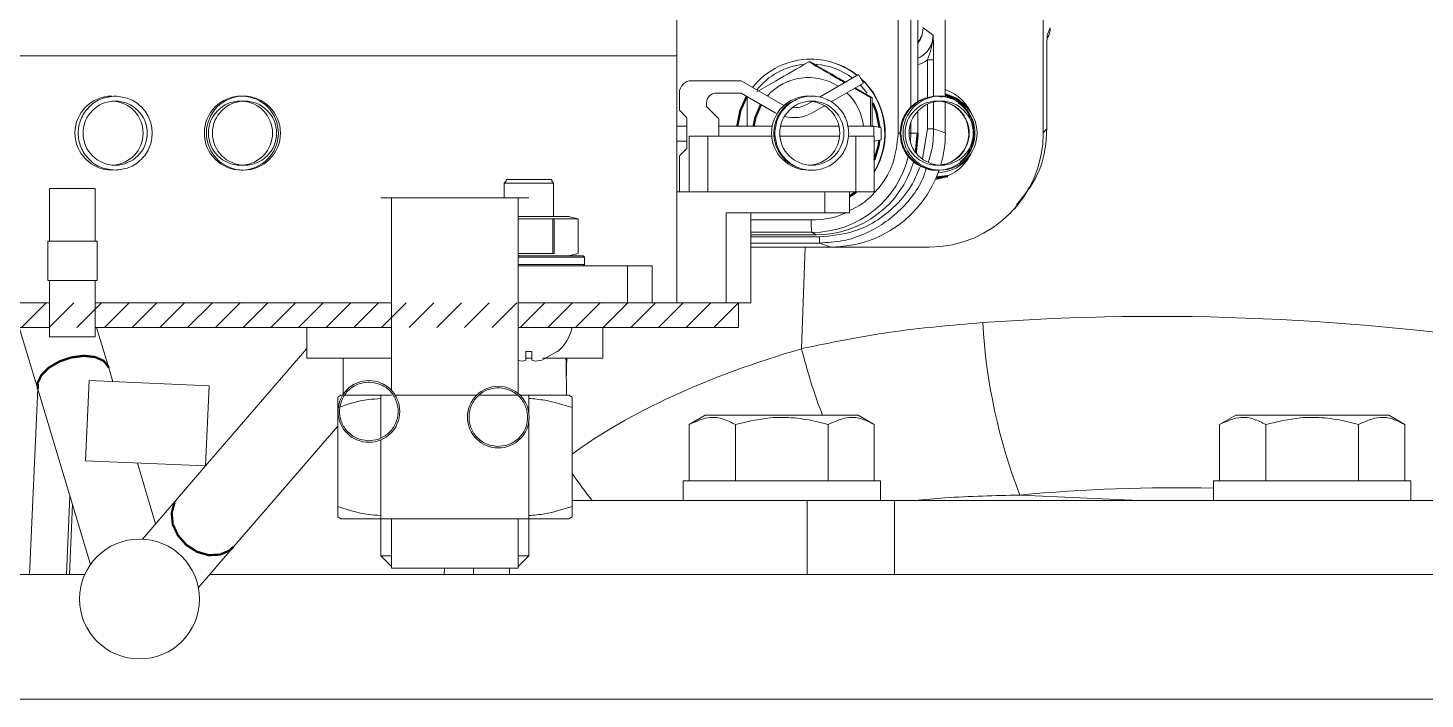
# Model space of a CAD drawing. Header units: millimetres. Extents: x -16985 to -606, y 2122 to 9380.
# Drawn here: x -3037.4 to -2924.1, y 7001.1 to 7055.5 of the extents above; entities that cross this region are included whole.
import ezdxf

# ---------------------------------------------------------------- set-up
doc = ezdxf.new("R2010")
doc.units = ezdxf.units.MM
for name, pattern in [('K5LT32768', [0]), ('K5LT32769', [0]), ('K5LT_THIN', [0])]:
    doc.linetypes.add(name, pattern=pattern)

msp = doc.modelspace()

# ---------------------------------------------------------------- hatches: boundary and pattern name
h = msp.add_hatch()
h.set_pattern_fill('ANSI31_ISO', style=0, pattern_type=0)
h.set_pattern_definition([(45, (0, 0), (-1.122532, 1.122532), [])])
h.paths.add_polyline_path([(-2979.79, 7033.19), (-3044.79, 7033.19), (-3046.36, 7033.95), (-3046.79, 7035.19), (-3046.79, 7115.19), (-3046.03, 7116.76), (-3044.79, 7117.19), (-2974.79, 7117.19), (-2974.79, 7119.19), (-3044.79, 7119.19), (-3047.17, 7118.41), (-3048.61, 7116.37), (-3048.79, 7115.19), (-3048.79, 7035.19), (-3048.01, 7032.81), (-3045.98, 7031.37), (-3044.79, 7031.19), (-2979.79, 7031.19)])

# ---------------------------------------------------------------- linework, layer by layer
at = {"color": 8, "linetype": 'K5LT32768', "lineweight": 15, "true_color": 0x808080}
for p, q in [((-2966.86, 7046.94), (-2966.86, 7060.62)), ((-2965.83, 7049.06), (-2965.83, 7060.75)), ((-2964.49, 7049.81), (-2964.49, 7052.88)), ((-2963.98, 7052.88), (-2963.98, 7049.92)), ((-2964.49, 7047.28), (-2964.49, 7049.28)), ((-2963.98, 7049.47), (-2963.98, 7047.28)), ((-2965.83, 7046.94), (-2965.83, 7047.79)), ((-2966.63, 7046.94), (-2966.86, 7046.94)), ((-2965.83, 7046.94), (-2965.97, 7046.94)), ((-2964.88, 7044.88), (-2964.49, 7047.28)), ((-2978.79, 7039.9), (-2973.89, 7039.9)), ((-2978.79, 7038.9), (-2973.86, 7038.9)), ((-2978.75, 7038.7), (-2978.84, 7038.53)), ((-2978.79, 7038.53), (-2973.24, 7038.53)), ((-2973.22, 7038.03), (-2978.79, 7038.03)), ((-2974.68, 7029.47), (-2974.39, 7037.7)), ((-2993.71, 7028.69), (-2993.76, 7027.29)), ((-3025.51, 7016.99), (-3025.28, 7017.33)), ((-2956.98, 7017.6), (-2947.29, 7017.17)), ((-2974.22, 7017.17), (-2974.22, 7011.17)), ((-2967.15, 7011.17), (-2967.15, 7017.17)), ((-3003.65, 7011.17), (-3003.63, 7011.69)), ((-2998.36, 7011.17), (-2998.36, 7011.69))]:
    msp.add_line(p, q, dxfattribs=at)
at = {"color": 7, "linetype": 'K5LT_THIN', "lineweight": 18}
for p, q in [((-2965.27, 7049.49), (-2965.27, 7061.01)), ((-2963.04, 7061.19), (-2963.04, 7049.91)), ((-2955.1, 7061.19), (-2955.1, 7046.95)), ((-2984.79, 7056.19), (-2984.79, 7053.19)), ((-2964.84, 7055.46), (-2964.84, 7055.51)), ((-2964.84, 7055.46), (-2964.03, 7054.87)), ((-2954.79, 7054.87), (-2954.54, 7055.46)), ((-2984.79, 7053.19), (-3044.79, 7053.19)), ((-2984.79, 7053.19), (-2984.79, 7033.19)), ((-2974.1, 7052.71), (-2973.97, 7052.71)), ((-2973.91, 7052.94), (-2973.93, 7052.94)), ((-2963.98, 7052.88), (-2964.49, 7052.88)), ((-2954.81, 7047.28), (-2954.81, 7052.88)), ((-2979.59, 7051.19), (-2983.59, 7051.19)), ((-2976.26, 7049.26), (-2979.59, 7051.19)), ((-2970.07, 7051.69), (-2973.24, 7049.85)), ((-2970.07, 7051.69), (-2969.67, 7050.99)), ((-2984.59, 7050.19), (-2984.59, 7048.79)), ((-2981.59, 7050.19), (-2979.59, 7050.19)), ((-2979.59, 7050.19), (-2976.83, 7048.59)), ((-2972.28, 7049.48), (-2969.67, 7050.99)), ((-2969.1, 7049.82), (-2970.4, 7050.57)), ((-2968.97, 7049.82), (-2970.33, 7050.61)), ((-2969.93, 7050.84), (-2969.37, 7050.17)), ((-3019.84, 7049.54), (-3020.17, 7049.54)), ((-3019.93, 7049.94), (-3020.1, 7049.94)), ((-2982.39, 7049.39), (-2982.39, 7049.09)), ((-2982.39, 7049.09), (-2981.39, 7048.09)), ((-2979.09, 7049.82), (-2979.1, 7047.49)), ((-2976.1, 7049.18), (-2976.26, 7049.26)), ((-2973.83, 7049.51), (-2974.26, 7049.26)), ((-2973.94, 7049.52), (-2973.83, 7049.51)), ((-2973.83, 7048.59), (-2972.84, 7049.16)), ((-2969.11, 7047.49), (-2969.1, 7049.82)), ((-2969.1, 7049.82), (-2968.97, 7049.82)), ((-2968.96, 7047.45), (-2968.97, 7049.82)), ((-2963.28, 7049.86), (-2963.7, 7049.94)), ((-2963.37, 7049.54), (-2963.7, 7049.54)), ((-2963.46, 7049.94), (-2963.63, 7049.94)), ((-2963.04, 7049.45), (-2963.04, 7046.95)), ((-2983.99, 7048.19), (-2984.59, 7048.79)), ((-2983.99, 7045.69), (-2983.99, 7048.19)), ((-2981.39, 7046.69), (-2981.39, 7048.09)), ((-2976.83, 7048.59), (-2976.71, 7048.53)), ((-2965.27, 7046.94), (-2965.27, 7048.71)), ((-2983.99, 7047.49), (-2984.79, 7047.49)), ((-2983.79, 7046.69), (-2983.79, 7042.19)), ((-2982.29, 7046.69), (-2983.79, 7046.69)), ((-2982.29, 7046.69), (-2982.29, 7042.19)), ((-2977.11, 7046.69), (-2982.29, 7046.69)), ((-2977.07, 7047.49), (-2981.39, 7047.49)), ((-2976.81, 7046.69), (-2976.93, 7046.69)), ((-2971.61, 7046.69), (-2976.45, 7046.69)), ((-2971.65, 7047.49), (-2976.4, 7047.49)), ((-2968.84, 7047.49), (-2970.97, 7047.49)), ((-2970.29, 7046.69), (-2970.91, 7046.69)), ((-2970.29, 7042.19), (-2970.29, 7046.69)), ((-2968.79, 7046.69), (-2970.29, 7046.69)), ((-2968.84, 7046.69), (-2968.84, 7047.49)), ((-2968.24, 7047.38), (-2968.84, 7047.49)), ((-2968.79, 7042.19), (-2968.79, 7046.69)), ((-2968.24, 7046.39), (-2968.24, 7047.38)), ((-2965.86, 7046.19), (-2965.83, 7046.94)), ((-2965.27, 7046.94), (-2965.83, 7046.94)), ((-2964.49, 7047.28), (-2963.98, 7047.28)), ((-2963.98, 7047.28), (-2963.04, 7046.95)), ((-2954.81, 7047.28), (-2955.1, 7046.95)), ((-2984.79, 7046.29), (-2983.99, 7046.29)), ((-2983.99, 7045.69), (-2984.59, 7045.09)), ((-2968.79, 7046.3), (-2968.24, 7046.39)), ((-2984.59, 7045.09), (-2984.59, 7042.19)), ((-3020.17, 7044.34), (-3019.84, 7044.34)), ((-3020.1, 7043.94), (-3019.93, 7043.94)), ((-2963.7, 7044.34), (-2963.37, 7044.34)), ((-2963.63, 7043.94), (-2963.46, 7043.94)), ((-3035.64, 7042.44), (-3035.64, 7038.19)), ((-3033.79, 7042.44), (-3035.64, 7042.44)), ((-3031.94, 7042.44), (-3033.79, 7042.44)), ((-3031.94, 7038.19), (-3031.94, 7042.44)), ((-2998.64, 7043.04), (-2998.79, 7042.89)), ((-2998.79, 7042.89), (-2998.79, 7041.69)), ((-2994.79, 7042.89), (-2998.79, 7042.89)), ((-2998.64, 7043.19), (-2998.64, 7043.04)), ((-2996.79, 7043.19), (-2998.64, 7043.19)), ((-2994.94, 7043.19), (-2996.79, 7043.19)), ((-2994.94, 7043.04), (-2994.94, 7043.19)), ((-2994.79, 7042.89), (-2994.94, 7043.04)), ((-2994.79, 7040.19), (-2994.79, 7042.89)), ((-2983.74, 7042.19), (-2984.79, 7042.19)), ((-2983.74, 7042.19), (-2982.29, 7042.19)), ((-2982.29, 7042.19), (-2970.29, 7042.19)), ((-2972.79, 7042.19), (-2972.79, 7040.49)), ((-2970.79, 7042.19), (-2970.79, 7040.49)), ((-2970.29, 7042.19), (-2968.79, 7042.19)), ((-2996.79, 7041.69), (-3008.79, 7041.69)), ((-3007.92, 7041.69), (-3007.92, 7026.07)), ((-2997.67, 7025.84), (-2997.67, 7041.69)), ((-2957.49, 7040.75), (-2957.19, 7041.07)), ((-2996.79, 7040.19), (-2997.67, 7040.19)), ((-2997.67, 7039.99), (-2994.86, 7039.99)), ((-2993.54, 7040.19), (-2996.79, 7040.19)), ((-2994.73, 7039.99), (-2994.86, 7039.99)), ((-2994.86, 7037.19), (-2994.86, 7039.99)), ((-2994.73, 7039.99), (-2992.79, 7039.99)), ((-2994.73, 7039.99), (-2994.73, 7037.19)), ((-2992.79, 7039.99), (-2993.54, 7040.19)), ((-2992.79, 7039.99), (-2992.79, 7039.99)), ((-2992.79, 7037.19), (-2992.79, 7039.99)), ((-2980.79, 7040.49), (-2972.79, 7040.49)), ((-2980.79, 7033.19), (-2980.79, 7040.49)), ((-2978.79, 7033.19), (-2978.79, 7040.49)), ((-2972.79, 7040.49), (-2970.79, 7040.49)), ((-2973.86, 7038.9), (-2973.49, 7038.7)), ((-3035.79, 7038.19), (-3035.79, 7034.99)), ((-3031.79, 7038.19), (-3035.79, 7038.19)), ((-3031.79, 7034.99), (-3031.79, 7038.19)), ((-2978.79, 7038.7), (-2973.49, 7038.7)), ((-2972.28, 7037.7), (-2978.79, 7037.7)), ((-2972.28, 7037.7), (-2973.22, 7038.03)), ((-2964.34, 7037.7), (-2972.28, 7037.7)), ((-2997.67, 7037.19), (-2994.86, 7037.19)), ((-2992.39, 7036.99), (-2997.67, 7036.99)), ((-2992.29, 7036.89), (-2997.67, 7036.89)), ((-2994.73, 7037.19), (-2994.86, 7037.19)), ((-2993.54, 7036.99), (-2992.79, 7037.19)), ((-2992.79, 7037.19), (-2992.79, 7037.19)), ((-2992.29, 7036.89), (-2992.39, 7036.99)), ((-2992.29, 7036.29), (-2992.29, 7036.89)), ((-2992.29, 7036.29), (-2997.67, 7036.29)), ((-2988.79, 7036.19), (-2997.67, 7036.19)), ((-2992.39, 7036.19), (-2992.29, 7036.29)), ((-2988.79, 7033.19), (-2988.79, 7036.19)), ((-2986.79, 7036.19), (-2988.79, 7036.19)), ((-2986.79, 7033.19), (-2986.79, 7036.19)), ((-3035.79, 7034.99), (-3031.79, 7034.99)), ((-3035.64, 7034.99), (-3035.64, 7030.44)), ((-3031.94, 7030.44), (-3031.94, 7034.99)), ((-3044.79, 7033.19), (-3035.64, 7033.19)), ((-3031.94, 7033.19), (-3007.92, 7033.19)), ((-2997.67, 7033.19), (-2979.79, 7033.19)), ((-2979.79, 7033.19), (-2979.79, 7031.19)), ((-2978.79, 7033.19), (-2979.79, 7033.19)), ((-3035.64, 7031.19), (-3044.79, 7031.19)), ((-3038.1, 7031.19), (-3036.59, 7026.19)), ((-3007.92, 7031.19), (-3031.94, 7031.19)), ((-3030.85, 7027.92), (-3031.83, 7031.19)), ((-3014.79, 7031.19), (-3014.79, 7028.69)), ((-2979.79, 7031.19), (-2997.67, 7031.19)), ((-2990.79, 7028.69), (-2990.79, 7031.19)), ((-3035.64, 7030.44), (-3033.79, 7030.44)), ((-3033.79, 7030.44), (-3031.94, 7030.44)), ((-3014.79, 7029.49), (-3023.01, 7019.97)), ((-3014.79, 7028.69), (-3007.92, 7028.69)), ((-3011.84, 7028.69), (-3011.84, 7025.77)), ((-2997.3, 7028.46), (-2997.04, 7028.55)), ((-2996.54, 7029.23), (-2997.04, 7029.23)), ((-2997.04, 7029.23), (-2997.04, 7028.55)), ((-2997.04, 7028.69), (-2996.54, 7028.69)), ((-2996.54, 7029.23), (-2996.54, 7028.55)), ((-2996.54, 7028.55), (-2996.28, 7028.46)), ((-2996.28, 7028.46), (-2995.74, 7028.55)), ((-2995.74, 7028.55), (-2994.5, 7029.23)), ((-2995.65, 7028.69), (-2990.79, 7028.69)), ((-2994.5, 7029.23), (-2994.49, 7029.22)), ((-3030.51, 7026.79), (-3030.85, 7027.92)), ((-2997.67, 7028.52), (-2997.3, 7028.46)), ((-3032.44, 7026.88), (-3032.72, 7020.39)), ((-3022.72, 7026.45), (-3032.44, 7026.88)), ((-3023.01, 7019.96), (-3022.72, 7026.45)), ((-3037.27, 7011.17), (-3036.61, 7026.24)), ((-3036.59, 7026.19), (-3032.32, 7011.98)), ((-3012.04, 7025.69), (-3012.29, 7025.54)), ((-3008.79, 7025.69), (-3012.04, 7025.69)), ((-3008.79, 7025.69), (-3008.79, 7022.23)), ((-3007.92, 7025.69), (-3008.79, 7025.69)), ((-3001.05, 7025.69), (-3007.63, 7025.69)), ((-2997.67, 7025.69), (-3000.85, 7025.69)), ((-2996.79, 7025.69), (-2997.5, 7025.69)), ((-2996.79, 7024.23), (-2996.79, 7025.69)), ((-2993.54, 7025.69), (-2996.79, 7025.69)), ((-2993.29, 7025.54), (-2993.54, 7025.69)), ((-2993.29, 7024.69), (-2993.29, 7025.51)), ((-3012.29, 7024.69), (-3012.29, 7016.68)), ((-2993.29, 7024.69), (-2993.29, 7016.68)), ((-2982.49, 7024.07), (-2983.8, 7023.32)), ((-2970.09, 7024.07), (-2982.49, 7024.07)), ((-2968.79, 7023.32), (-2970.09, 7024.07)), ((-2939.49, 7024.07), (-2940.8, 7023.32)), ((-2927.09, 7024.07), (-2939.49, 7024.07)), ((-2925.79, 7023.32), (-2927.09, 7024.07)), ((-3020.73, 7013.42), (-3012.29, 7023.2)), ((-2996.79, 7015.69), (-2996.79, 7023.62)), ((-2983.8, 7023.32), (-2983.8, 7018.77)), ((-2980.05, 7023.32), (-2980.05, 7018.77)), ((-2972.54, 7023.32), (-2972.54, 7018.77)), ((-2968.79, 7023.32), (-2968.79, 7018.77)), ((-2940.8, 7023.32), (-2940.8, 7018.77)), ((-2937.05, 7023.32), (-2937.05, 7018.77)), ((-2929.54, 7023.32), (-2929.54, 7018.77)), ((-2925.79, 7023.32), (-2925.79, 7018.77)), ((-3008.79, 7022.08), (-3008.79, 7015.69)), ((-3032.72, 7020.39), (-3023.01, 7019.96)), ((-3027.05, 7015.28), (-3028.53, 7020.19)), ((-3023.01, 7019.96), (-3025.28, 7017.33)), ((-2984.29, 7018.77), (-2984.29, 7017.17)), ((-2968.29, 7018.77), (-2984.29, 7018.77)), ((-2968.29, 7017.17), (-2968.29, 7018.77)), ((-2941.29, 7018.77), (-2941.29, 7017.17)), ((-2925.29, 7018.77), (-2941.29, 7018.77)), ((-2925.29, 7017.17), (-2925.29, 7018.77)), ((-3034.27, 7011.17), (-3033.99, 7017.52)), ((-3025.28, 7017.33), (-3028.12, 7014.04)), ((-3033.79, 7016.87), (-3034.04, 7011.17)), ((-2974.22, 7017.17), (-2993.29, 7017.17)), ((-2993.29, 7016.68), (-2993.29, 7015.86)), ((-2984.29, 7017.17), (-2968.29, 7017.17)), ((-2980.29, 7017.17), (-2980.29, 7017.17)), ((-2967.15, 7017.17), (-2974.22, 7017.17)), ((-2972.29, 7017.17), (-2972.29, 7017.17)), ((-2898.59, 7017.17), (-2967.15, 7017.17)), ((-2941.29, 7017.17), (-2925.29, 7017.17)), ((-2937.29, 7017.17), (-2937.29, 7017.17)), ((-2929.29, 7017.17), (-2929.29, 7017.17)), ((-3012.29, 7015.83), (-3012.04, 7015.69)), ((-3012.04, 7015.69), (-3008.79, 7015.69)), ((-3008.79, 7015.69), (-3008.79, 7012.69)), ((-3008.79, 7015.69), (-2996.79, 7015.69)), ((-3007.92, 7015.69), (-3007.92, 7011.69)), ((-2997.67, 7011.69), (-2997.67, 7015.69)), ((-2996.79, 7012.69), (-2996.79, 7015.69)), ((-2996.79, 7015.69), (-2993.54, 7015.69)), ((-2993.54, 7015.69), (-2993.29, 7015.83)), ((-3023.57, 7010.12), (-3020.73, 7013.42)), ((-3008.79, 7012.69), (-3007.92, 7011.81)), ((-3008.79, 7012.69), (-3007.92, 7012.69)), ((-2997.67, 7011.81), (-2996.79, 7012.69)), ((-2997.67, 7012.69), (-2996.79, 7012.69)), ((-3007.92, 7011.69), (-3002.79, 7011.69)), ((-3002.79, 7011.69), (-2997.67, 7011.69)), ((-3001.29, 7011.69), (-3001.29, 7011.17)), ((-3043.72, 7011.17), (-3032.79, 7011.17)), ((-3022.67, 7011.17), (-2903.29, 7011.17)), ((-3048.72, 7001.07), (-2903.29, 7001.07))]:
    msp.add_line(p, q, dxfattribs=at)
at = {"color": 7, "linetype": 'K5LT_THIN', "const_width": 0.18}
for points in [[(-2961.32, 7049.08), (-2962.1, 7049.71), (-2963.04, 7050.07)], [(-2979.9, 7047.49), (-2979.64, 7048.79), (-2979.13, 7049.92)], [(-2978.58, 7047.49), (-2978.43, 7048.2), (-2977.98, 7049.25)], [(-2968.91, 7049.38), (-2968.62, 7048.67), (-2968.37, 7047.4)], [(-2965.43, 7045.32), (-2965.43, 7045.33), (-2965.27, 7046.94)], [(-2968.38, 7046.37), (-2968.45, 7045.89), (-2968.79, 7044.75)], [(-2962.82, 7043.45), (-2963.71, 7043.34), (-2963.77, 7043.34)], [(-2970.27, 7042.19), (-2970.41, 7042.08), (-2970.79, 7041.83)], [(-2970.24, 7042.19), (-2970.38, 7042.08), (-2970.79, 7041.81)]]:
    msp.add_lwpolyline(points, dxfattribs=at)
at = {"color": 8, "linetype": 'K5LT32769', "true_color": 0x808080, "const_width": 0.18}
for points in [[(-3036.59, 7026.19), (-3036.61, 7026.69), (-3036.31, 7027.33), (-3035.7, 7027.93), (-3034.85, 7028.43), (-3033.87, 7028.76), (-3032.86, 7028.89), (-3031.96, 7028.79), (-3031.27, 7028.49), (-3030.88, 7028.01), (-3030.85, 7027.92)], [(-3020.73, 7013.42), (-3021.03, 7013.13), (-3021.81, 7012.78), (-3022.73, 7012.73), (-3023.69, 7013), (-3024.56, 7013.56), (-3025.24, 7014.34), (-3025.66, 7015.24), (-3025.75, 7016.16), (-3025.51, 7016.99)]]:
    msp.add_lwpolyline(points, dxfattribs=at)
at = {"color": 7, "linetype": 'K5LT_THIN', "lineweight": 18}
for centre, radius in [((-3030.33, 7046.94), 2.6), ((-3019.93, 7046.94), 3), ((-3019.84, 7046.94), 2.6), ((-2973.86, 7046.94), 2.6), ((-2963.46, 7046.94), 3), ((-2963.37, 7046.94), 2.6), ((-3009.76, 7024.38), 2.5), ((-2999.27, 7023.92), 2.5), ((-3028.35, 7009.18), 4.86)]:
    msp.add_circle(centre, radius, dxfattribs=at)
for centre, radius, start, end in [((-2973.93, 7046.94), 6, 90.0047, 142.0989), ((-2973.95, 7046.94), 5.6, 96.1438, 141.2217), ((-2973.93, 7046.94), 5.99, 51.2767, 89.998), ((-2973.91, 7046.94), 5.99, 51.4131, 89.998), ((-2973.95, 7046.94), 5.6, 52.8089, 85.4736), ((-2983.59, 7050.19), 1, 90, 180), ((-2974.12, 7046.94), 4.5, 57.6079, 137.9229), ((-2973.91, 7046.94), 6, 328.37, 48.0796), ((-2973.94, 7046.94), 6, 329.7204, 47.3577), ((-2981.59, 7049.39), 0.8, 90, 180), ((-2974.12, 7046.94), 4.5, 7.0143, 46.5876), ((-2964.33, 7046.94), 3.77, 21.2998, 70.0279), ((-3030.59, 7046.94), 3, 90.0212, 269.9788), ((-3030.66, 7046.94), 2.6, 273.6964, 86.3036), ((-3020.1, 7046.94), 3, 90.024, 269.976), ((-3020.17, 7046.94), 2.6, 90.0232, 269.9768), ((-3020.1, 7046.94), 3, 271.6785, 88.3215), ((-3020.17, 7046.94), 2.6, 359.9808, 86.3143), ((-2974.12, 7046.94), 3, 90.024, 269.976), ((-2973.94, 7046.94), 3, 122.2106, 248.3326), ((-2975.26, 7051), 2, 265.5021, 300), ((-2974.19, 7046.94), 2.6, 273.6961, 86.3039), ((-2963.63, 7046.94), 3, 90.0154, 180.0164), ((-2963.7, 7046.94), 2.6, 90.0229, 269.9771), ((-2963.63, 7046.94), 3, 271.7591, 88.3243), ((-2963.7, 7046.94), 2.6, 273.6965, 86.2224), ((-2963.73, 7046.94), 2.6, 277.0252, 74.6174), ((-2963.73, 7046.94), 2.6, 277.0255, 74.6171), ((-2975.33, 7051.19), 3, 255.4732, 300), ((-3020.17, 7046.94), 2.6, 273.6884, 0.0166), ((-2963.63, 7046.94), 3, 179.981, 269.9872), ((-2973.86, 7046.93), 8.04, 270.0134, 347.4399), ((-2973.5, 7046.93), 8.23, 270.0126, 343.5207), ((-2964.33, 7046.93), 3.77, 277.4853, 336.8139), ((-2963.7, 7046.93), 3.2, 271.4786, 327.0703), ((-2966.04, 7039.65), 7.86, 178.2224, 185.5178), ((-2969.31, 7038.41), 3.93, 178.2224, 185.5178), ((-2996.79, 7031.97), 3.59, 309.8967, 347.305), ((-2913.9, 7034.21), 46.18, 183.2675, 201.0849)]:
    msp.add_arc(centre, radius, start, end, dxfattribs=at)
at = {"color": 8, "linetype": 'K5LT32768', "lineweight": 15, "true_color": 0x808080}
for centre, radius, start, end in [((-2931.64, 7040.09), 44.34, 193.8615, 201.1801), ((-2949, 7050.43), 54.1, 215.0472, 217.9377)]:
    msp.add_arc(centre, radius, start, end, dxfattribs=at)
at = {"color": 7, "linetype": 'K5LT_THIN', "lineweight": 18}
for centre, major_axis, ratio, start_param, end_param in [((-2964.34, 7046.96), (-2.31, 8.96), 0.999369, 2.889745, 4.460237), ((-2972.28, 7046.96), (-2.31, 8.96), 0.999369, -2.107461, -1.822948), ((-2972.28, 7046.96), (-2.31, 8.96), 0.999369, 2.889745, 4.128795), ((-2940.57, 6985.81), (95.94, -3.35), 0.481058, 1.315219, 1.791489), ((-3002.79, 7025.06), (0, 33.78), 0.267949, -1.552289, -1.46326), ((-3002.79, 7029.31), (0, 33.78), 0.267949, -1.633755, -1.589303)]:
    msp.add_ellipse(centre, major_axis=major_axis, ratio=ratio, start_param=start_param, end_param=end_param, dxfattribs=at)
at = {"color": 8, "linetype": 'K5LT32768', "lineweight": 15, "true_color": 0x808080}
for centre, major_axis, ratio, start_param, end_param in [((-2930.05, 7004.2), (71.88, -3.36), 0.416894, 2.259986, 2.665339), ((-2941.05, 6971.97), (79.95, -2.79), 0.577147, 1.593984, 1.791489)]:
    msp.add_ellipse(centre, major_axis=major_axis, ratio=ratio, start_param=start_param, end_param=end_param, dxfattribs=at)
at = {"color": 7, "linetype": 'K5LT_THIN', "lineweight": 18}
for points, knots in [([(-2964.84, 7055.46), (-2964.86, 7055.22), (-2964.91, 7054.79), (-2965.16, 7054.45), (-2965.27, 7054.29)], [0, 0, 0, 0, 0.561623, 1, 1, 1, 1]), ([(-2964.84, 7055.46), (-2964.86, 7055.24), (-2964.89, 7054.79), (-2965.14, 7054.41), (-2965.27, 7054.22)], [0, 0, 0, 0, 0.504986, 1, 1, 1, 1]), ([(-2964.03, 7054.87), (-2964.06, 7054.51), (-2964.12, 7053.84), (-2964.37, 7053.18), (-2964.49, 7052.88)], [0, 0, 0, 0, 0.535639, 1, 1, 1, 1]), ([(-2964.03, 7054.87), (-2964.01, 7054.54), (-2963.99, 7054.07), (-2963.98, 7053.37), (-2963.98, 7053.04), (-2963.98, 7052.88)], [0, 0, 0, 0, 0.563232, 0.793186, 1, 1, 1, 1]), ([(-2954.81, 7052.88), (-2954.8, 7053.04), (-2954.8, 7053.36), (-2954.8, 7054.07), (-2954.79, 7054.54), (-2954.79, 7054.87)], [0, 0, 0, 0, 0.206048, 0.435237, 1, 1, 1, 1]), ([(-2954.73, 7054.66), (-2954.67, 7054.79), (-2954.55, 7055.04), (-2954.54, 7055.32), (-2954.54, 7055.46)], [0, 0, 0, 0, 0.49781, 1, 1, 1, 1]), ([(-2974.1, 7052.71), (-2975, 7052.19), (-2976.41, 7051.38), (-2977.8, 7050.58), (-2978.3, 7050.29)], [0, 0, 0, 0, 0.636735, 1, 1, 1, 1]), ([(-2971.2, 7051.03), (-2971.4, 7051.14), (-2972.38, 7051.71), (-2973.33, 7052.26), (-2974.1, 7052.71)], [0, 0, 0, 0, 0.200764, 1, 1, 1, 1]), ([(-2971.08, 7051.05), (-2971.27, 7051.16), (-2972.22, 7051.71), (-2973.19, 7052.26), (-2973.97, 7052.71)], [0, 0, 0, 0, 0.19232, 1, 1, 1, 1]), ([(-3030.33, 7043.94), (-3030.7, 7043.98), (-3031.29, 7044.04), (-3031.99, 7044.41), (-3032.46, 7044.8), (-3032.85, 7045.28), (-3033.21, 7045.98), (-3033.4, 7046.94), (-3033.21, 7047.9), (-3032.85, 7048.6), (-3032.46, 7049.07), (-3031.99, 7049.46), (-3031.29, 7049.83), (-3030.7, 7049.9), (-3030.33, 7049.94)], [0, 0, 0, 0, 0.119721, 0.184832, 0.25, 0.315111, 0.380279, 0.5, 0.619721, 0.684832, 0.75, 0.815111, 0.880279, 1, 1, 1, 1]), ([(-3030.33, 7049.94), (-3029.95, 7049.9), (-3029.37, 7049.83), (-3028.67, 7049.46), (-3028.19, 7049.07), (-3027.8, 7048.6), (-3027.44, 7047.9), (-3027.26, 7046.94), (-3027.44, 7045.98), (-3027.8, 7045.28), (-3028.19, 7044.8), (-3028.67, 7044.41), (-3029.37, 7044.04), (-3029.95, 7043.98), (-3030.33, 7043.94)], [0, 0, 0, 0, 0.119721, 0.184832, 0.25, 0.315111, 0.380279, 0.5, 0.619721, 0.684832, 0.75, 0.815111, 0.880279, 1, 1, 1, 1]), ([(-2976.86, 7046.94), (-2976.82, 7047.31), (-2976.75, 7047.9), (-2976.38, 7048.6), (-2975.99, 7049.07), (-2975.52, 7049.46), (-2974.82, 7049.82), (-2973.86, 7050.01), (-2972.9, 7049.82), (-2972.2, 7049.46), (-2971.72, 7049.07), (-2971.34, 7048.6), (-2970.96, 7047.9), (-2970.9, 7047.31), (-2970.86, 7046.94)], [0, 0, 0, 0, 0.119721, 0.184832, 0.25, 0.315111, 0.380279, 0.5, 0.619721, 0.684832, 0.75, 0.815111, 0.880279, 1, 1, 1, 1]), ([(-2964.16, 7049.85), (-2964.38, 7049.82), (-2964.8, 7049.77), (-2965.36, 7049.46), (-2965.84, 7049.07), (-2966.23, 7048.6), (-2966.6, 7047.9), (-2966.66, 7047.31), (-2966.7, 7046.94)], [0, 0, 0, 0, 0.155552, 0.300137, 0.444849, 0.589434, 0.734146, 1, 1, 1, 1]), ([(-2960.71, 7046.94), (-2960.75, 7047.31), (-2960.81, 7047.9), (-2961.18, 7048.59), (-2961.54, 7049.05), (-2961.84, 7049.28), (-2961.98, 7049.38)], [0, 0, 0, 0, 0.393488, 0.607488, 0.821675, 1, 1, 1, 1]), ([(-2970.86, 7046.94), (-2970.9, 7046.56), (-2970.96, 7045.98), (-2971.34, 7045.28), (-2971.72, 7044.8), (-2972.2, 7044.41), (-2972.9, 7044.05), (-2973.86, 7043.86), (-2974.82, 7044.05), (-2975.52, 7044.41), (-2975.99, 7044.8), (-2976.38, 7045.28), (-2976.75, 7045.98), (-2976.82, 7046.56), (-2976.86, 7046.94)], [0, 0, 0, 0, 0.119721, 0.184832, 0.25, 0.315111, 0.380279, 0.5, 0.619721, 0.684832, 0.75, 0.815111, 0.880279, 1, 1, 1, 1]), ([(-2966.7, 7046.94), (-2966.66, 7046.56), (-2966.6, 7045.98), (-2966.23, 7045.28), (-2965.84, 7044.8), (-2965.36, 7044.41), (-2964.67, 7044.06), (-2964.05, 7043.87), (-2963.65, 7043.95), (-2963.63, 7043.95)], [0, 0, 0, 0, 0.23568, 0.363856, 0.492143, 0.620318, 0.748606, 0.984286, 1, 1, 1, 1]), ([(-2961.83, 7044.62), (-2961.74, 7044.68), (-2961.5, 7044.87), (-2961.18, 7045.28), (-2960.81, 7045.98), (-2960.75, 7046.56), (-2960.71, 7046.94)], [0, 0, 0, 0, 0.118364, 0.34798, 0.577797, 1, 1, 1, 1]), ([(-2957.26, 7041.12), (-2956.62, 7041.92), (-2955.59, 7043.2), (-2954.92, 7045.4), (-2954.84, 7046.64), (-2954.81, 7047.28)], [0, 0, 0, 0, 0.447928, 0.720293, 1, 1, 1, 1]), ([(-2974.68, 7029.47), (-2972.31, 7029.96), (-2967.54, 7030.94), (-2962.52, 7031.37), (-2960, 7031.58)], [0, 0, 0, 0, 0.497022, 1, 1, 1, 1]), ([(-3009.66, 7026.76), (-3009.96, 7026.74), (-3010.42, 7026.71), (-3010.99, 7026.44), (-3011.38, 7026.15), (-3011.7, 7025.78), (-3012.01, 7025.24), (-3012.19, 7024.49), (-3012.08, 7023.72), (-3011.82, 7023.16), (-3011.53, 7022.77), (-3011.16, 7022.44), (-3010.62, 7022.12), (-3010.16, 7022.05), (-3009.87, 7022.01)], [0, 0, 0, 0, 0.119721, 0.184825, 0.25, 0.315103, 0.380279, 0.5, 0.619721, 0.684825, 0.75, 0.815103, 0.880279, 1, 1, 1, 1]), ([(-3009.87, 7022.01), (-3009.57, 7022.03), (-3009.11, 7022.06), (-3008.54, 7022.33), (-3008.15, 7022.62), (-3007.82, 7022.98), (-3007.51, 7023.52), (-3007.33, 7024.28), (-3007.45, 7025.04), (-3007.71, 7025.61), (-3008, 7026), (-3008.36, 7026.32), (-3008.9, 7026.64), (-3009.36, 7026.71), (-3009.66, 7026.76)], [0, 0, 0, 0, 0.119721, 0.184825, 0.25, 0.315103, 0.380279, 0.5, 0.619721, 0.684825, 0.75, 0.815103, 0.880279, 1, 1, 1, 1]), ([(-2999.17, 7026.3), (-2999.47, 7026.28), (-2999.93, 7026.25), (-3000.5, 7025.98), (-3000.89, 7025.69), (-3001.21, 7025.32), (-3001.52, 7024.78), (-3001.7, 7024.03), (-3001.59, 7023.26), (-3001.33, 7022.7), (-3001.04, 7022.31), (-3000.67, 7021.98), (-3000.13, 7021.66), (-2999.67, 7021.6), (-2999.38, 7021.55)], [0, 0, 0, 0, 0.119721, 0.184825, 0.25, 0.315103, 0.380279, 0.5, 0.619721, 0.684825, 0.75, 0.815103, 0.880279, 1, 1, 1, 1]), ([(-2999.38, 7021.55), (-2999.08, 7021.57), (-2998.62, 7021.6), (-2998.05, 7021.87), (-2997.66, 7022.16), (-2997.33, 7022.52), (-2997.02, 7023.06), (-2996.84, 7023.82), (-2996.96, 7024.58), (-2997.22, 7025.15), (-2997.51, 7025.54), (-2997.87, 7025.86), (-2998.41, 7026.18), (-2998.87, 7026.25), (-2999.17, 7026.3)], [0, 0, 0, 0, 0.119721, 0.184825, 0.25, 0.315103, 0.380279, 0.5, 0.619721, 0.684825, 0.75, 0.815103, 0.880279, 1, 1, 1, 1]), ([(-3012.29, 7025.51), (-3012.29, 7025.52), (-3012.29, 7025.6), (-3012.29, 7025.32), (-3012.29, 7024.91), (-3012.29, 7024.69)], [0, 0, 0, 0, 0.069489, 0.530482, 1, 1, 1, 1]), ([(-3012.29, 7024.69), (-3011.47, 7024.96), (-3010.32, 7025.34), (-3009.13, 7025.4), (-3008.79, 7025.42)], [0, 0, 0, 0, 0.715497, 1, 1, 1, 1]), ([(-2996.79, 7025.43), (-2996.36, 7025.4), (-2995.17, 7025.29), (-2994.02, 7024.93), (-2993.29, 7024.69)], [0, 0, 0, 0, 0.365704, 1, 1, 1, 1]), ([(-2980.05, 7023.32), (-2980.37, 7023.48), (-2981.03, 7023.82), (-2982.31, 7024.01), (-2983.22, 7023.58), (-2983.8, 7023.32)], [0, 0, 0, 0, 0.264862, 0.535468, 1, 1, 1, 1]), ([(-2972.54, 7023.32), (-2972.83, 7023.39), (-2973.73, 7023.64), (-2975.29, 7023.9), (-2977.55, 7023.93), (-2979.12, 7023.54), (-2980.05, 7023.32)], [0, 0, 0, 0, 0.116774, 0.367803, 0.624915, 1, 1, 1, 1]), ([(-2968.79, 7023.32), (-2969.11, 7023.48), (-2969.77, 7023.82), (-2971.05, 7024.01), (-2971.96, 7023.58), (-2972.54, 7023.32)], [0, 0, 0, 0, 0.264862, 0.535468, 1, 1, 1, 1]), ([(-2937.05, 7023.32), (-2937.37, 7023.48), (-2938.03, 7023.82), (-2939.31, 7024.01), (-2940.22, 7023.58), (-2940.8, 7023.32)], [0, 0, 0, 0, 0.264862, 0.535468, 1, 1, 1, 1]), ([(-2929.54, 7023.32), (-2929.83, 7023.39), (-2930.73, 7023.64), (-2932.29, 7023.9), (-2934.55, 7023.93), (-2936.12, 7023.54), (-2937.05, 7023.32)], [0, 0, 0, 0, 0.116774, 0.367803, 0.624915, 1, 1, 1, 1]), ([(-2925.79, 7023.32), (-2926.11, 7023.48), (-2926.77, 7023.82), (-2928.05, 7024.01), (-2928.96, 7023.58), (-2929.54, 7023.32)], [0, 0, 0, 0, 0.264862, 0.535468, 1, 1, 1, 1]), ([(-3012.29, 7015.86), (-3012.29, 7015.85), (-3012.29, 7015.78), (-3012.29, 7016.05), (-3012.29, 7016.47), (-3012.29, 7016.68)], [0, 0, 0, 0, 0.069489, 0.530482, 1, 1, 1, 1]), ([(-3012.29, 7016.68), (-3011.47, 7016.41), (-3010.32, 7016.04), (-3009.13, 7015.97), (-3008.79, 7015.96)], [0, 0, 0, 0, 0.715497, 1, 1, 1, 1]), ([(-2996.79, 7015.94), (-2996.36, 7015.98), (-2995.17, 7016.08), (-2994.02, 7016.45), (-2993.29, 7016.68)], [0, 0, 0, 0, 0.365704, 1, 1, 1, 1])]:
    msp.add_open_spline(points, degree=3, knots=knots, dxfattribs=at)
at = {"color": 8, "linetype": 'K5LT32768', "lineweight": 15, "true_color": 0x808080}
for points, knots in [([(-2965.27, 7053.03), (-2965.24, 7053.03), (-2965.04, 7053.09), (-2964.7, 7053.34), (-2964.32, 7053.77), (-2964.07, 7054.3), (-2964.04, 7054.68), (-2964.03, 7054.87)], [0, 0, 0, 0, 0.03206, 0.273992, 0.515943, 0.757905, 1, 1, 1, 1]), ([(-2964.49, 7052.88), (-2964.73, 7052.71), (-2964.97, 7052.53), (-2965.26, 7052.49), (-2965.27, 7052.49)], [0, 0, 0, 0, 0.970335, 1, 1, 1, 1]), ([(-2970.79, 7040.66), (-2970.54, 7040.78), (-2969.85, 7041.11), (-2968.89, 7041.93), (-2967.97, 7043.05), (-2967.1, 7044.69), (-2966.95, 7046.05), (-2966.86, 7046.94)], [0, 0, 0, 0, 0.108208, 0.294066, 0.479923, 0.661918, 1, 1, 1, 1]), ([(-2963.98, 7047.28), (-2964, 7046.64), (-2964.03, 7045.72), (-2964.33, 7044.86), (-2964.42, 7044.58)], [0, 0, 0, 0, 0.684934, 1, 1, 1, 1]), ([(-2973.24, 7038.53), (-2972.29, 7038.62), (-2970.71, 7038.76), (-2968.61, 7039.76), (-2966.98, 7041.05), (-2965.72, 7042.62), (-2965.25, 7043.78), (-2965.05, 7044.27)], [0, 0, 0, 0, 0.266827, 0.44265, 0.647003, 0.850282, 1, 1, 1, 1]), ([(-2964.57, 7044.1), (-2964.62, 7043.95), (-2964.99, 7042.69), (-2966.54, 7040.6), (-2969.01, 7038.9), (-2971.34, 7038.14), (-2972.59, 7038.07), (-2973.22, 7038.03)], [0, 0, 0, 0, 0.041219, 0.352456, 0.666639, 0.831103, 1, 1, 1, 1]), ([(-2973.89, 7039.9), (-2972.99, 7039.95), (-2972.02, 7040.01), (-2971.18, 7040.45), (-2971.12, 7040.49)], [0, 0, 0, 0, 0.926646, 1, 1, 1, 1]), ([(-2956.98, 7017.6), (-2959.01, 7017.56), (-2961.88, 7017.5), (-2964.72, 7017.24), (-2965.54, 7017.17)], [0, 0, 0, 0, 0.709965, 1, 1, 1, 1])]:
    msp.add_open_spline(points, degree=3, knots=knots, dxfattribs=at)

doc.saveas('drawing.dxf')
